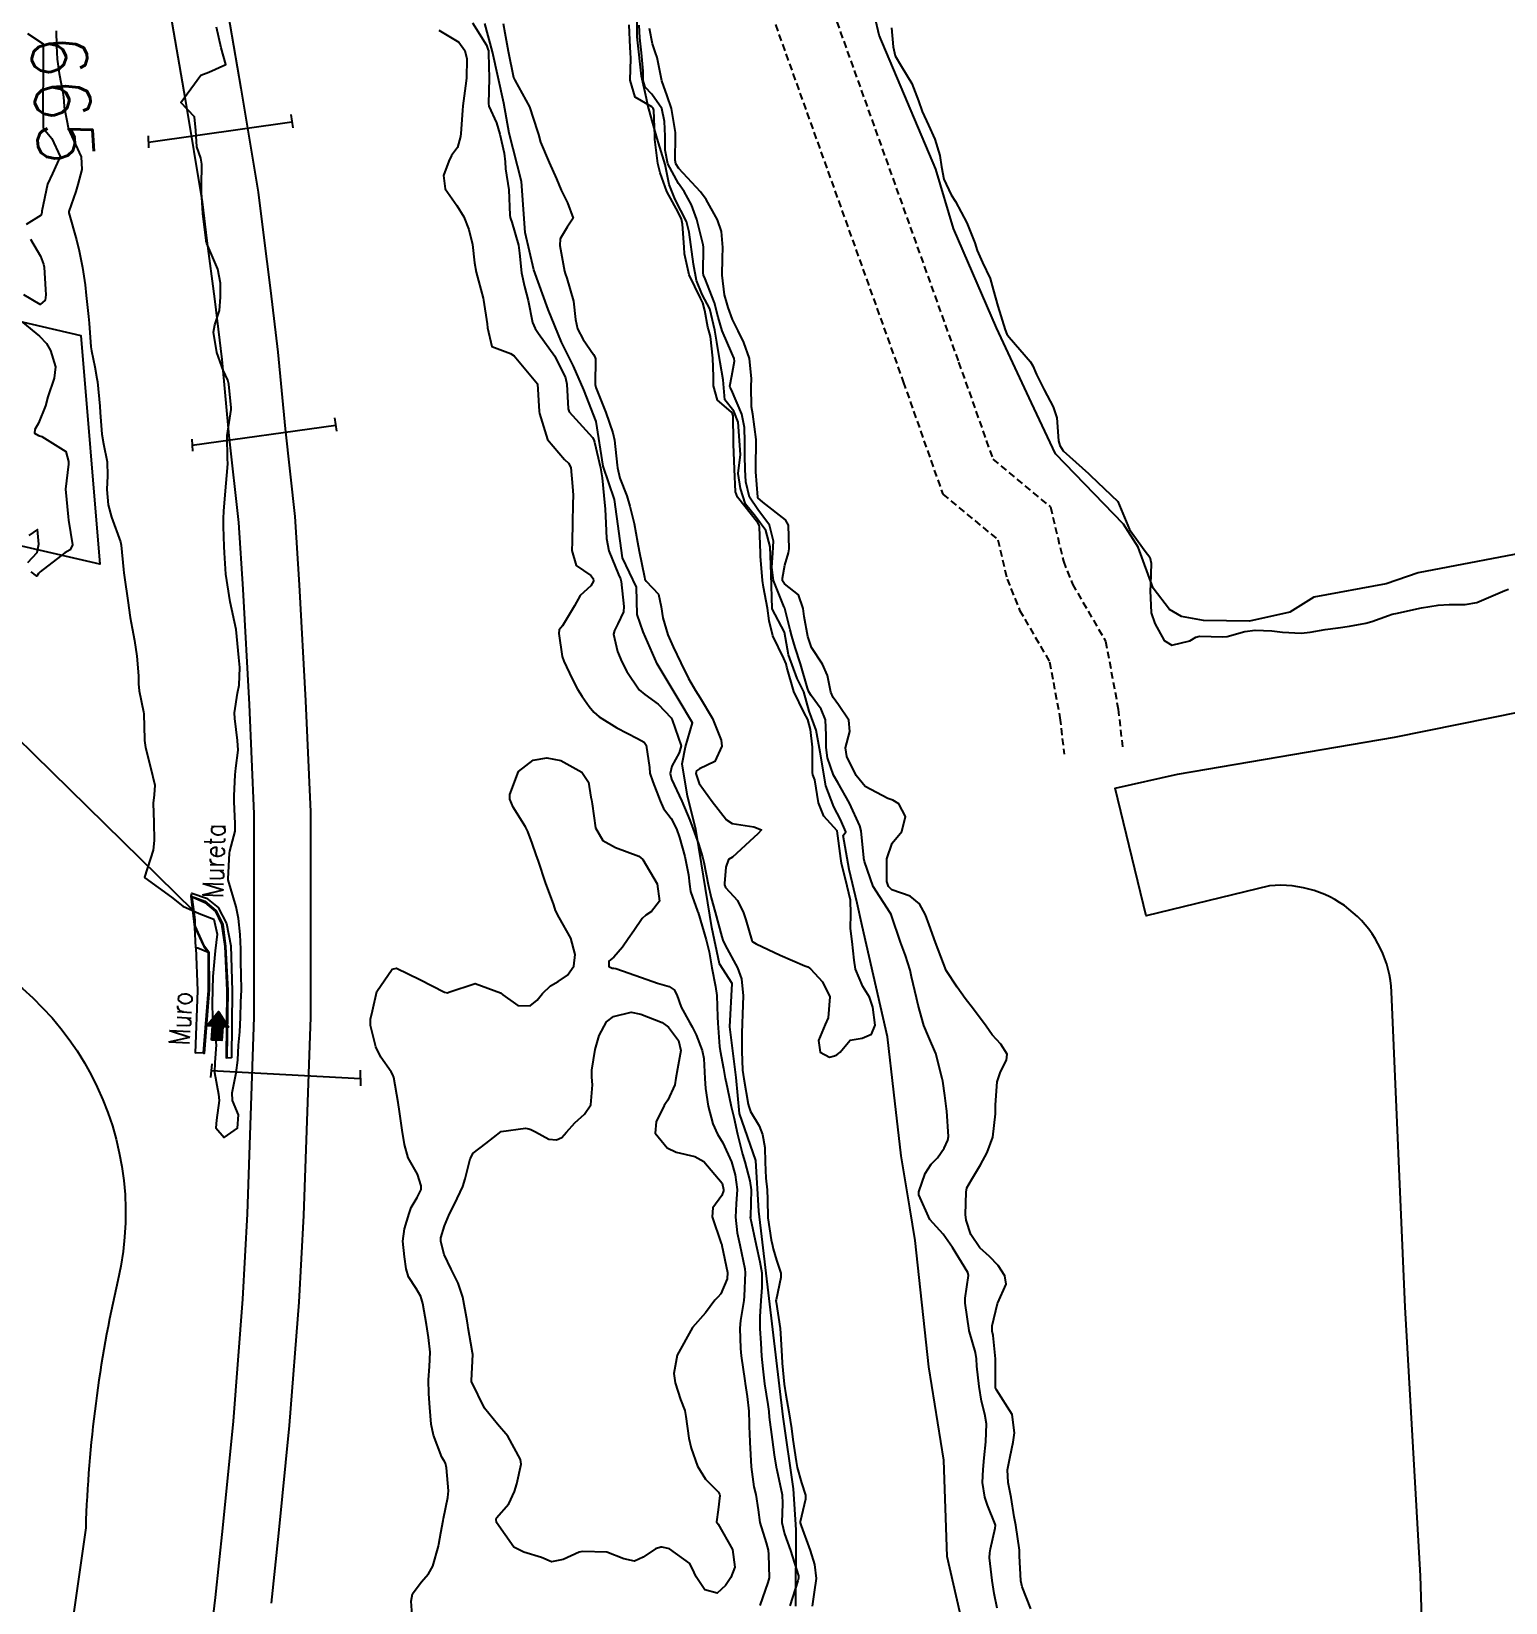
# Model space of a CAD drawing. Header units: metres. Extents: x 292545 to 299085, y 7450245 to 7463078.
# Drawn here: x 296238.2 to 296344.7, y 7457822.4 to 7457935.9 of the extents above; entities that cross this region are included whole.
import ezdxf
from ezdxf.enums import TextEntityAlignment as Align

# ---------------------------------------------------------------- set-up
doc = ezdxf.new("R2010")
doc.units = ezdxf.units.M
doc.linetypes.add('CONTINUO', pattern=[0])
doc.linetypes.add('DASHED', pattern=[0.75, 0.5, -0.25])
for name, color, linetype in [('Cotas', 45, 'Continuous'), ('Curvas de Nivel 1m', 11, 'Continuous'), ('Curvas de Nivel 5m', 15, 'Continuous'), ('Edificações', 30, 'Continuous'), ('GALERIA', 45, 'Continuous'), ('Hidrografia', 140, 'Continuous'), ('Linha Férrea', 20, 'Continuous'), ('MURETA', 30, 'Continuous'), ('MURO', 30, 'Continuous'), ('Pórtico', 62, 'Continuous'), ('TEXTO', 45, 'Continuous'), ('Vias Primárias', 230, 'Continuous'), ('Vias Secundárias', 230, 'DASHED')]:
    doc.layers.add(name, color=color, linetype=linetype)
doc.styles.add('ROMANS', font='romans', dxfattribs={"height": 0.2})
doc.styles.add('Style-STANDARD', font='STANDARD.shx')

msp = doc.modelspace()

# ---------------------------------------------------------------- hatches: boundary and pattern name
at = {"layer": 'TEXTO'}
msp.add_hatch(color=256, dxfattribs=at).paths.add_polyline_path([(296251.23, 7457863.06), (296251.29, 7457864.08), (296250.86, 7457864.1), (296251.73, 7457865.13), (296252.46, 7457864), (296252.03, 7457864.03), (296251.97, 7457863.02)])

# ---------------------------------------------------------------- linework, layer by layer
at = {"layer": 'Curvas de Nivel 1m', "flags": 128}
for points, elevation in [([(296270.07, 7457936.5), (296271.07, 7457934.89), (296271.18, 7457934.6), (296271.21, 7457934.49), (296271.23, 7457934.32), (296271.28, 7457932.49), (296271.21, 7457930.68), (296271.24, 7457930.49), (296271.8, 7457929.28), (296272.05, 7457928.47), (296272.35, 7457927.09), (296272.42, 7457926.47), (296272.46, 7457925.97), (296272.68, 7457924.46), (296272.76, 7457922.61), (296272.79, 7457922.46), (296272.82, 7457922.37), (296272.91, 7457922.11), (296273.38, 7457920.46), (296273.46, 7457919.88), (296273.61, 7457918.45), (296273.83, 7457917.48), (296274.09, 7457916.45), (296274.41, 7457914.86), (296274.58, 7457914.44), (296274.82, 7457914.08), (296276, 7457912.43), (296276.78, 7457910.87), (296276.87, 7457910.42), (296276.97, 7457908.63), (296277.05, 7457908.42), (296278.73, 7457906.56), (296278.83, 7457906.39), (296278.87, 7457906.23), (296279.31, 7457904.38), (296279.43, 7457903.65), (296279.56, 7457902.38), (296279.65, 7457901.4), (296279.69, 7457900.38), (296279.75, 7457899.27), (296279.9, 7457898.38), (296280.62, 7457896.67), (296280.75, 7457896.37), (296280.8, 7457896.18), (296280.99, 7457894.37), (296280.96, 7457893.99), (296280.57, 7457893.11), (296280.31, 7457892.63), (296280.25, 7457892.37), (296280.54, 7457891.11), (296280.84, 7457890.37), (296281.21, 7457889.67), (296282.11, 7457888.35), (296282.51, 7457888.02), (296283.48, 7457887.31), (296284.41, 7457886.32), (296284.49, 7457886.19), (296285.13, 7457884.31), (296284.98, 7457883.79), (296284.45, 7457882.84), (296284.33, 7457882.32), (296284.44, 7457881.9), (296285.19, 7457880.31), (296285.75, 7457878.95), (296286, 7457878.3), (296286.38, 7457877.23), (296286.68, 7457876.3), (296286.76, 7457875.9), (296287.08, 7457874.29), (296287.31, 7457873.32), (296287.58, 7457872.29), (296288.08, 7457870.51), (296288.15, 7457870.28), (296288.3, 7457869.92), (296289.2, 7457868.27), (296289.48, 7457867.48), (296289.6, 7457866.26), (296289.55, 7457864.94), (296289.53, 7457864.26), (296289.52, 7457863.57), (296289.51, 7457862.27), (296289.57, 7457860.88), (296289.65, 7457860.27), (296289.98, 7457858.44), (296290.02, 7457858.26), (296290.15, 7457857.91), (296290.76, 7457856.87), (296291.01, 7457856.25), (296291.18, 7457855.3), (296291.2, 7457854.24), (296291.24, 7457853.1), (296291.35, 7457852.24), (296291.37, 7457851.54), (296291.39, 7457850.24), (296291.63, 7457848.64), (296291.72, 7457848.23), (296291.78, 7457847.98), (296292.02, 7457847.17), (296292.33, 7457846.23), (296292.33, 7457845.91), (296291.99, 7457844.31), (296291.98, 7457844.23), (296291.99, 7457844.14), (296292.27, 7457842.23), (296292.3, 7457841.88), (296292.39, 7457840.23), (296292.42, 7457839.74), (296292.56, 7457838.22), (296292.68, 7457837.46), (296292.91, 7457836.22), (296293.09, 7457835.01), (296293.2, 7457834.22), (296293.43, 7457832.63), (296293.52, 7457832.21), (296293.83, 7457831.1), (296294.1, 7457830.21), (296294.11, 7457829.92), (296293.81, 7457828.68), (296293.73, 7457828.29), (296293.73, 7457828.21), (296293.8, 7457827.99), (296294.45, 7457826.2), (296294.76, 7457825.2), (296294.88, 7457824.2), (296294.73, 7457823.21), (296294.59, 7457822.2)], 664), ([(296272.28, 7457936.47), (296272.4, 7457935.79), (296272.65, 7457934.47), (296273.03, 7457932.57), (296273.07, 7457932.46), (296273.13, 7457932.36), (296274.17, 7457930.45), (296274.77, 7457928.66), (296274.82, 7457928.44), (296274.98, 7457927.88), (296275.6, 7457926.43), (296276.14, 7457925.24), (296276.48, 7457924.42), (296276.93, 7457923.51), (296277.34, 7457922.41), (296276.91, 7457921.76), (296276.4, 7457920.92), (296276.38, 7457920.43), (296276.71, 7457918.58), (296276.75, 7457918.42), (296276.87, 7457918.06), (296277.36, 7457916.41), (296277.5, 7457915.08), (296277.64, 7457914.41), (296278.06, 7457913.65), (296278.8, 7457912.57), (296278.91, 7457912.39), (296278.94, 7457912.25), (296278.93, 7457910.39), (296278.97, 7457910.18), (296279.69, 7457908.38), (296280.2, 7457906.9), (296280.33, 7457906.37), (296280.51, 7457904.56), (296280.54, 7457904.37), (296280.7, 7457903.63), (296281.2, 7457902.36), (296281.42, 7457901.61), (296281.73, 7457900.36), (296281.99, 7457899), (296282.1, 7457898.36), (296282.48, 7457896.49), (296282.52, 7457896.35), (296282.61, 7457896.19), (296283.5, 7457895.25), (296283.7, 7457894.33), (296283.8, 7457893.55), (296284.18, 7457892.33), (296284.55, 7457891.45), (296285.1, 7457890.31), (296285.67, 7457889.16), (296286.17, 7457888.3), (296286.51, 7457887.78), (296287.39, 7457886.29), (296288.03, 7457884.72), (296288.08, 7457884.28), (296287.56, 7457883.18), (296286.45, 7457882.64), (296286.25, 7457882.5), (296286.2, 7457882.3), (296286.43, 7457881.58), (296287.36, 7457880.29), (296288.4, 7457878.97), (296288.82, 7457878.7), (296290.39, 7457878.46), (296290.93, 7457878.24), (296290.68, 7457877.96), (296290.39, 7457877.69), (296288.85, 7457876.27), (296288.56, 7457876.09), (296288.36, 7457875.55), (296288.25, 7457874.37), (296288.26, 7457874.28), (296288.34, 7457874.09), (296289.21, 7457873.15), (296289.64, 7457872.26), (296289.81, 7457871.75), (296290.24, 7457870.25), (296290.3, 7457870.15), (296290.54, 7457870.01), (296292.29, 7457869.19), (296294.07, 7457868.42), (296294.27, 7457868.34), (296294.48, 7457868.21), (296295.33, 7457867.26), (296295.86, 7457866.19), (296295.75, 7457864.67), (296295.53, 7457864.19), (296295.04, 7457863.02), (296295.18, 7457862.2), (296295.85, 7457861.84), (296296.2, 7457861.92), (296296.38, 7457861.99), (296296.61, 7457862.18), (296297.33, 7457863.05), (296298.21, 7457863.2), (296298.87, 7457863.5), (296299.13, 7457864.15), (296298.97, 7457865.43), (296298.73, 7457866.16), (296298.26, 7457866.93), (296297.73, 7457868.17), (296297.62, 7457868.82), (296297.48, 7457870.17), (296297.37, 7457871.12), (296297.39, 7457872.17), (296297.35, 7457873.16), (296297.11, 7457874.17), (296296.7, 7457875.84), (296296.65, 7457876.18), (296296.39, 7457878.18), (296295.43, 7457879.22), (296295.04, 7457880.2), (296294.79, 7457881.85), (296294.64, 7457882.21), (296294.61, 7457882.37), (296294.62, 7457884.21), (296294.48, 7457885.48), (296294.27, 7457886.21), (296294.01, 7457886.7), (296293.27, 7457888.22), (296292.77, 7457889.99), (296292.71, 7457890.23), (296292.54, 7457890.62), (296291.75, 7457892.24), (296291.49, 7457893.32), (296291.36, 7457894.24), (296291.08, 7457895.76), (296291, 7457896.25), (296290.87, 7457898), (296290.87, 7457898.25), (296290.8, 7457900.1), (296290.76, 7457900.25), (296290.66, 7457900.4), (296289.21, 7457902.27), (296289.06, 7457902.65), (296288.98, 7457904.27), (296288.9, 7457906.08), (296288.9, 7457906.27), (296288.88, 7457908.14), (296288.85, 7457908.27), (296288.75, 7457908.42), (296287.75, 7457909.27), (296287.47, 7457910.29), (296287.47, 7457910.98), (296287.42, 7457912.29), (296287.25, 7457913.86), (296287.12, 7457914.3), (296287.05, 7457914.53), (296286.84, 7457915.73), (296286.69, 7457916.3), (296286.52, 7457916.63), (296285.72, 7457918.31), (296285.37, 7457919.84), (296285.34, 7457920.32), (296285.24, 7457921.98), (296285.16, 7457922.32), (296284.92, 7457922.83), (296284.1, 7457924.33), (296283.61, 7457925.67), (296283.45, 7457926.34), (296283.24, 7457928.08), (296283.24, 7457928.34), (296283.15, 7457930.2), (296283.11, 7457930.34), (296283.01, 7457930.45), (296281.8, 7457931.14), (296281.46, 7457932.36), (296281.49, 7457933.93), (296281.47, 7457934.36), (296281.44, 7457934.73), (296281.39, 7457936.37)], 663), ([(296237.93, 7457935.73), (296239.06, 7457934.98), (296239.07, 7457934.86), (296239.06, 7457932.89), (296239.07, 7457932.87), (296239.07, 7457932.84), (296239.05, 7457930.87), (296239.06, 7457928.93), (296239.09, 7457928.87), (296239.69, 7457928.15), (296240.3, 7457926.85), (296239.73, 7457925.63), (296239.37, 7457924.86), (296238.98, 7457922.92), (296238.97, 7457922.87), (296238.97, 7457922.82), (296238.92, 7457922.61), (296237.84, 7457921.95)], 666), ([(296307.94, 7457822.05), (296307.74, 7457823.1), (296307.6, 7457824.05), (296307.39, 7457825.67), (296307.42, 7457826.05), (296307.48, 7457826.34), (296307.8, 7457827.83), (296307.83, 7457828.01), (296307.83, 7457828.04), (296307.8, 7457828.12), (296307.25, 7457829.48), (296307.06, 7457830.05), (296306.9, 7457831.12), (296306.94, 7457832.05), (296307.02, 7457832.89), (296307.14, 7457834.05), (296307.18, 7457835.35), (296307.07, 7457836.05), (296306.83, 7457836.98), (296306.64, 7457838.06), (296306.49, 7457839.51), (296306.45, 7457840.06), (296306.39, 7457840.5), (296305.96, 7457842), (296305.94, 7457842.07), (296305.93, 7457842.1), (296305.63, 7457844.07), (296305.63, 7457844.44), (296305.89, 7457846.07), (296305.82, 7457846.27), (296304.72, 7457848.08), (296304.05, 7457849.05), (296303.1, 7457850.1), (296302.29, 7457851.9), (296302.3, 7457852.11), (296302.76, 7457853.43), (296303.19, 7457854.1), (296303.64, 7457854.56), (296304.12, 7457855.25), (296304.39, 7457855.83), (296304.44, 7457856.09), (296304.31, 7457857.93), (296304.29, 7457858.09), (296304.17, 7457859.06), (296304.02, 7457860.09), (296303.99, 7457860.29), (296303.52, 7457862.1), (296302.99, 7457863.33), (296302.65, 7457864.11), (296302.25, 7457865.59), (296302.13, 7457866.11), (296301.77, 7457867.62), (296301.66, 7457868.12), (296301.34, 7457869.18), (296300.98, 7457870.13), (296300.32, 7457872.05), (296300.29, 7457872.14), (296300.22, 7457872.25), (296299, 7457874.15), (296298.37, 7457875.95), (296298.32, 7457876.16), (296298.32, 7457876.22), (296298.12, 7457878.16), (296298.03, 7457878.53), (296297.29, 7457880.17), (296296.44, 7457881.66), (296296.14, 7457882.18), (296295.7, 7457883.44), (296295.61, 7457884.19), (296295.6, 7457885.07), (296295.56, 7457886.19), (296295.25, 7457886.95), (296294.51, 7457887.94), (296294.34, 7457888.21), (296294.26, 7457888.47), (296293.76, 7457890.22), (296293.37, 7457891.4), (296293.12, 7457892.22), (296293.01, 7457892.67), (296292.63, 7457894.23), (296292.61, 7457894.26), (296292.58, 7457894.31), (296291.81, 7457896.24), (296291.68, 7457897.17), (296291.76, 7457898.24), (296291.79, 7457899.09), (296291.5, 7457900.24), (296290.67, 7457901.36), (296290.06, 7457902.26), (296289.8, 7457903.37), (296289.75, 7457904.26), (296289.72, 7457905.25), (296289.72, 7457906.26), (296289.7, 7457907.3), (296289.51, 7457908.26), (296288.77, 7457910), (296288.67, 7457910.17), (296288.65, 7457910.27), (296288.78, 7457911.02), (296288.99, 7457912.07), (296288.97, 7457912.27), (296288.8, 7457912.66), (296288.09, 7457914.28), (296287.81, 7457915.26), (296287.53, 7457916.29), (296286.87, 7457918.03), (296286.75, 7457918.3), (296286.72, 7457918.46), (296286.75, 7457920.3), (296286.73, 7457920.47), (296286.26, 7457922.31), (296285.87, 7457923.37), (296285.36, 7457924.32), (296284.95, 7457924.91), (296284.17, 7457926.33), (296283.98, 7457927.32), (296283.97, 7457928.33), (296283.94, 7457929.39), (296283.73, 7457930.33), (296283.02, 7457931.36), (296282.53, 7457931.85), (296282.38, 7457932.35), (296282.38, 7457933.01), (296282.27, 7457934.35), (296282.15, 7457935.43), (296282.11, 7457936.35)], 664), ([(296238.14, 7457920.88), (296238.88, 7457919.67), (296239.09, 7457919.09), (296239.13, 7457918.87), (296239.24, 7457917.25), (296239.27, 7457916.86), (296239.22, 7457916.49), (296238.84, 7457916.17), (296237.68, 7457916.88)], 666), ([(296237.61, 7457914.88), (296238.81, 7457913.88), (296239.3, 7457913.36), (296239.6, 7457912.86), (296239.96, 7457911.67), (296239.87, 7457910.85), (296239.41, 7457909.51), (296239.24, 7457908.86), (296238.74, 7457907.6), (296238.47, 7457907.14), (296238.44, 7457906.87), (296238.73, 7457906.71), (296238.97, 7457906.63), (296240.71, 7457905.55), (296240.9, 7457904.84), (296240.9, 7457904.64), (296240.68, 7457902.84), (296240.86, 7457900.84), (296240.9, 7457900.6), (296241.19, 7457898.83), (296241.01, 7457898.45), (296240.63, 7457898.23), (296238.85, 7457896.87), (296238.74, 7457896.74), (296238.61, 7457896.55), (296238.19, 7457896.87)], 666), ([(296237.95, 7457897.54), (296238.63, 7457898.27), (296238.76, 7457898.87), (296238.65, 7457899.92), (296238.03, 7457899.49)], 666), ([(296265.72, 7457821.54), (296265.63, 7457822.54), (296265.74, 7457823.07), (296266.35, 7457823.93), (296266.89, 7457824.53), (296267.2, 7457825.08), (296267.6, 7457826.52), (296267.63, 7457826.67), (296267.79, 7457827.48), (296267.94, 7457828.37), (296267.97, 7457828.52), (296268.29, 7457830.04), (296268.33, 7457830.51), (296268.18, 7457832.19), (296268.12, 7457832.52), (296268.02, 7457832.69), (296267.86, 7457832.96), (296267.25, 7457834.53), (296267.08, 7457835.33), (296266.98, 7457836.53), (296266.92, 7457837.52), (296266.9, 7457838.53), (296266.96, 7457839.5), (296267.01, 7457840.53), (296266.9, 7457841.59), (296266.74, 7457842.53), (296266.47, 7457844.05), (296266.33, 7457844.54), (296266, 7457845.13), (296265.44, 7457845.98), (296265.28, 7457846.55), (296265.16, 7457847.42), (296265.04, 7457848.55), (296265.16, 7457849.44), (296265.49, 7457850.55), (296265.64, 7457850.98), (296266.07, 7457851.69), (296266.35, 7457852.27), (296266.37, 7457852.54), (296266.1, 7457853.37), (296265.43, 7457854.55), (296265.15, 7457855.52), (296264.98, 7457856.55), (296264.79, 7457857.91), (296264.71, 7457858.55), (296264.39, 7457860.35), (296264.31, 7457860.56), (296264.19, 7457860.77), (296263.45, 7457861.82), (296263.09, 7457862.58), (296262.7, 7457864.11), (296262.71, 7457864.58), (296262.84, 7457865.18), (296263.17, 7457866.58), (296264.27, 7457868.19), (296264.57, 7457868.26), (296266.26, 7457867.43), (296268.04, 7457866.52), (296268.25, 7457866.48), (296268.35, 7457866.52), (296270.26, 7457867.15), (296272.09, 7457866.47), (296272.25, 7457866.34), (296273.35, 7457865.56), (296274.24, 7457865.54), (296274.74, 7457865.94), (296275.13, 7457866.43), (296275.7, 7457866.98), (296276.26, 7457867.29), (296276.93, 7457867.75), (296277.38, 7457868.41), (296277.47, 7457869.23), (296277.16, 7457870.41), (296276.32, 7457871.92), (296276.07, 7457872.42), (296275.93, 7457872.82), (296275.33, 7457874.43), (296274.82, 7457875.98), (296274.67, 7457876.44), (296274.38, 7457877.28), (296274.07, 7457878.12), (296273.9, 7457878.45), (296273.01, 7457879.87), (296272.77, 7457880.46), (296272.76, 7457880.8), (296273.38, 7457882.46), (296274.45, 7457883.28), (296275.43, 7457883.45), (296276.45, 7457883.24), (296277.97, 7457882.4), (296278.44, 7457881.69), (296278.62, 7457880.59), (296278.65, 7457880.4), (296278.7, 7457880.12), (296278.94, 7457878.39), (296279.47, 7457877.47), (296280.38, 7457876.96), (296282.07, 7457876.35), (296282.37, 7457876.09), (296283.4, 7457874.34), (296283.58, 7457873.09), (296282.99, 7457872.34), (296282.58, 7457872.09), (296282.32, 7457871.83), (296281.71, 7457870.95), (296281.31, 7457870.36), (296280.9, 7457869.76), (296280.28, 7457869.05), (296279.91, 7457868.75), (296279.91, 7457868.38), (296280.16, 7457868.26), (296280.27, 7457868.25), (296280.42, 7457868.22), (296282.27, 7457867.57), (296283.42, 7457867.18), (296284.26, 7457866.93), (296284.63, 7457866.7), (296284.81, 7457866.32), (296285.13, 7457865.43), (296285.75, 7457864.31), (296285.93, 7457864.01), (296286.21, 7457863.44), (296286.66, 7457862.3), (296286.77, 7457861.72), (296286.84, 7457860.29), (296286.9, 7457859.57), (296287.09, 7457858.29), (296287.41, 7457857.02), (296287.75, 7457856.28), (296288.13, 7457855.65), (296288.77, 7457854.27), (296289.04, 7457853.33), (296289.17, 7457852.27), (296289.11, 7457851.23), (296289.05, 7457850.27), (296289.17, 7457849.14), (296289.36, 7457848.27), (296289.73, 7457846.55), (296289.76, 7457846.26), (296289.69, 7457844.57), (296289.66, 7457844.26), (296289.42, 7457842.82), (296289.38, 7457842.27), (296289.41, 7457840.8), (296289.47, 7457840.26), (296289.73, 7457838.46), (296289.76, 7457838.26), (296289.91, 7457837.32), (296290.01, 7457836.26), (296290.07, 7457834.45), (296290.08, 7457834.26), (296290.1, 7457834.02), (296290.18, 7457832.25), (296290.38, 7457830.8), (296290.52, 7457830.25), (296290.7, 7457829.14), (296290.82, 7457828.24), (296291.26, 7457826.76), (296291.41, 7457826.24), (296291.45, 7457825.92), (296291.48, 7457824.23), (296291.4, 7457823.89), (296290.82, 7457822.25)], 666)]:
    msp.add_lwpolyline(points, dxfattribs=dict(at, elevation=elevation))
at = {"layer": 'Curvas de Nivel 1m', "elevation": 667, "flags": 128}
msp.add_lwpolyline([(296284.93, 7457863.04), (296285.11, 7457862.32), (296284.86, 7457860.99), (296284.74, 7457860.32), (296284.67, 7457859.83), (296284.16, 7457858.72), (296284.01, 7457858.48), (296283.91, 7457858.33), (296283.32, 7457857.16), (296283.25, 7457856.34), (296284.12, 7457855.28), (296284.78, 7457854.98), (296286.12, 7457854.65), (296286.76, 7457854.29), (296288.09, 7457852.72), (296288.19, 7457852.28), (296288.19, 7457852.17), (296288.08, 7457851.85), (296287.42, 7457850.94), (296287.38, 7457850.29), (296288.03, 7457848.38), (296288.06, 7457848.28), (296288.07, 7457848.24), (296288.47, 7457846.28), (296288.45, 7457845.83), (296288, 7457844.75), (296287.79, 7457844.49), (296287.57, 7457844.28), (296286.9, 7457843.37), (296285.96, 7457842.3), (296284.85, 7457840.32), (296284.61, 7457839), (296284.69, 7457838.32), (296285.09, 7457837.12), (296285.4, 7457836.31), (296285.47, 7457835.88), (296285.69, 7457834.31), (296285.86, 7457833.6), (296286.31, 7457832.3), (296286.89, 7457831.35), (296287.82, 7457830.43), (296287.9, 7457830.28), (296287.92, 7457830.18), (296287.81, 7457829.15), (296287.69, 7457828.28), (296287.8, 7457828.1), (296288.85, 7457826.27), (296289.02, 7457825.01), (296288.73, 7457824.27), (296288.33, 7457823.69), (296287.74, 7457823.12), (296286.83, 7457823.38), (296286.21, 7457824.3), (296286.08, 7457824.63), (296285.76, 7457825.28), (296284.29, 7457826.32), (296283.77, 7457826.44), (296283.66, 7457826.44), (296283.27, 7457826.34), (296282.38, 7457825.73), (296281.76, 7457825.43), (296281, 7457825.6), (296279.77, 7457826.08), (296278.02, 7457826.14), (296277.77, 7457826.09), (296276.61, 7457825.57), (296275.76, 7457825.38), (296275.05, 7457825.71), (296273.77, 7457826.08), (296273.06, 7457826.46), (296271.8, 7457828.24), (296271.77, 7457828.47), (296271.8, 7457828.58), (296272.7, 7457829.58), (296273.11, 7457830.46), (296273.27, 7457831.02), (296273.58, 7457832.45), (296273.54, 7457832.77), (296272.61, 7457834.46), (296271.88, 7457835.32), (296270.94, 7457836.48), (296270, 7457838.41), (296269.99, 7457838.49), (296270.08, 7457840.36), (296270.07, 7457840.49), (296269.95, 7457841.18), (296269.76, 7457842.29), (296269.73, 7457842.49), (296269.68, 7457842.78), (296269.36, 7457844.5), (296269.02, 7457845.52), (296268.53, 7457846.51), (296268.03, 7457847.59), (296267.77, 7457848.52), (296267.79, 7457848.78), (296268.05, 7457849.64), (296268.4, 7457850.51), (296268.77, 7457851.21), (296269.38, 7457852.5), (296269.54, 7457853.05), (296269.89, 7457854.49), (296270.12, 7457854.9), (296271.02, 7457855.59), (296272.13, 7457856.47), (296273.9, 7457856.69), (296274.14, 7457856.66), (296274.29, 7457856.61), (296274.61, 7457856.44), (296275.59, 7457855.9), (296276.13, 7457855.86), (296276.52, 7457856.02), (296276.86, 7457856.41), (296277.45, 7457857.09), (296278.15, 7457857.72), (296278.61, 7457858.39), (296278.72, 7457859.84), (296278.68, 7457860.39), (296278.69, 7457860.9), (296278.92, 7457862.39), (296279.22, 7457863.39), (296279.74, 7457864.38), (296280.24, 7457864.77), (296281.52, 7457865.07), (296282.23, 7457864.94), (296283.75, 7457864.33), (296284.22, 7457863.99)], close=True, dxfattribs=at)
at = {"layer": 'Curvas de Nivel 5m', "elevation": 665, "flags": 128}
for points in [[(296240, 7457935.92), (296240.02, 7457934.85), (296240.08, 7457933.88), (296240.23, 7457932.85), (296240.52, 7457931.35), (296240.56, 7457930.85), (296240.59, 7457930.43), (296240.89, 7457928.84), (296240.99, 7457928.62), (296241.8, 7457926.83), (296241.86, 7457925.92), (296241.57, 7457924.83), (296241.43, 7457924.34), (296240.92, 7457922.89), (296240.91, 7457922.84), (296240.92, 7457922.78), (296241.48, 7457920.83), (296241.67, 7457920.04), (296241.9, 7457918.83), (296242.09, 7457917.6), (296242.18, 7457916.83), (296242.34, 7457915.31), (296242.38, 7457914.82), (296242.52, 7457913.11), (296242.56, 7457912.82), (296242.79, 7457911.67), (296242.95, 7457910.82), (296243, 7457910.59), (296243.16, 7457908.82), (296243.19, 7457908.38), (296243.31, 7457906.81), (296243.43, 7457906.1), (296243.68, 7457904.81), (296243.7, 7457903.8), (296243.67, 7457902.81), (296243.77, 7457901.71), (296243.99, 7457900.81), (296244.64, 7457899.04), (296244.69, 7457898.8), (296244.86, 7457897.04), (296244.88, 7457896.8), (296244.94, 7457896.46), (296245.18, 7457894.79), (296245.35, 7457893.57), (296245.49, 7457892.79), (296245.67, 7457891.9), (296245.84, 7457890.78), (296245.95, 7457889.35), (296245.96, 7457888.78), (296246.01, 7457888.28), (296246.31, 7457886.77), (296246.33, 7457886.61), (296246.38, 7457884.77), (296246.39, 7457884.7), (296246.46, 7457884.18), (296246.81, 7457882.77), (296247.13, 7457881.47), (296247.08, 7457880.77), (296247.02, 7457880.16), (296247.05, 7457878.77), (296247.09, 7457877.48), (296247, 7457876.77), (296246.39, 7457874.82), (296246.41, 7457874.78), (296248.33, 7457873.37), (296249.15, 7457872.74), (296250.32, 7457872.21), (296251.38, 7457871.78), (296251.62, 7457870.71), (296251.49, 7457869.51), (296251.41, 7457868.72), (296251.32, 7457867.66), (296251.29, 7457866.72), (296251.27, 7457865.69), (296251.3, 7457864.72), (296251.46, 7457863.47), (296251.55, 7457862.72), (296251.46, 7457861.44), (296251.43, 7457860.72), (296251.72, 7457859.16), (296251.77, 7457858.71), (296251.57, 7457857.29), (296251.54, 7457856.72), (296252.13, 7457856.04), (296253.11, 7457856.7), (296253.18, 7457857.66), (296252.74, 7457858.7), (296252.72, 7457859.25), (296253.01, 7457860.7), (296253.12, 7457861.62), (296253.16, 7457862.7), (296253.27, 7457863.65), (296253.32, 7457864.69), (296253.35, 7457865.8), (296253.38, 7457866.69), (296253.36, 7457867.79), (296253.34, 7457868.69), (296253.35, 7457869.63), (296253.3, 7457870.69), (296253.17, 7457871.84), (296253.01, 7457872.69), (296252.43, 7457874.62), (296252.42, 7457874.7), (296252.51, 7457876.56), (296252.54, 7457876.7), (296252.94, 7457878.14), (296252.94, 7457878.69), (296252.85, 7457880.26), (296252.85, 7457880.7), (296252.92, 7457882.22), (296252.97, 7457882.69), (296253.14, 7457884), (296253.11, 7457884.69), (296252.9, 7457886.28), (296252.89, 7457886.7), (296253.1, 7457888.11), (296253.21, 7457888.69), (296253.26, 7457889.96), (296253.19, 7457890.69), (296253.06, 7457892.19), (296253.01, 7457892.7), (296252.58, 7457894.7), (296252.26, 7457896.71), (296252.15, 7457898.23), (296252.13, 7457898.71), (296252.08, 7457900.14), (296252.09, 7457900.71), (296252.12, 7457901.25), (296252.22, 7457902.71), (296252.37, 7457904.38), (296252.39, 7457904.7), (296252.38, 7457905.03), (296252.36, 7457906.71), (296252.63, 7457908.58), (296252.65, 7457908.7), (296252.48, 7457910.42), (296252.4, 7457910.7), (296252.07, 7457911.42), (296251.61, 7457912.71), (296251.36, 7457914.17), (296251.47, 7457914.71), (296251.81, 7457915.74), (296251.86, 7457916.71), (296251.87, 7457917.7), (296251.67, 7457918.71), (296250.89, 7457920.57), (296250.85, 7457920.68), (296250.84, 7457920.72), (296250.83, 7457920.79), (296250.59, 7457922.73), (296250.5, 7457924.29), (296250.51, 7457924.73), (296250.53, 7457926.3), (296250.44, 7457926.73), (296250.15, 7457927.56), (296250.09, 7457928.73), (296249.99, 7457929.72), (296249.01, 7457930.75), (296250.46, 7457932.73), (296251.04, 7457932.94), (296252.26, 7457933.5), (296251.92, 7457934.71), (296251.59, 7457936.2)], [(296267.63, 7457935.97), (296269.07, 7457935.1), (296269.52, 7457934.51), (296269.66, 7457933.9), (296269.63, 7457932.5), (296269.57, 7457931.96), (296269.37, 7457930.51), (296269.34, 7457930.18), (296269.23, 7457928.51), (296269.2, 7457928.29), (296268.98, 7457927.51), (296268.54, 7457926.94), (296268.35, 7457926.52), (296267.98, 7457925.49), (296268.1, 7457924.52), (296268.93, 7457923.33), (296269.43, 7457922.5), (296269.81, 7457921.59), (296270.07, 7457920.5), (296270.2, 7457919.18), (296270.32, 7457918.5), (296270.84, 7457916.62), (296270.87, 7457916.49), (296271.12, 7457914.78), (296271.14, 7457914.49), (296271.47, 7457913.14), (296272.8, 7457912.63), (296273.07, 7457912.46), (296274.77, 7457910.44), (296274.88, 7457908.44), (296274.9, 7457908.29), (296275.49, 7457906.43), (296276.71, 7457904.97), (296277, 7457904.71), (296277.16, 7457904.41), (296277.29, 7457903.02), (296277.33, 7457902.41), (296277.32, 7457901.76), (296277.29, 7457900.41), (296277.26, 7457899.04), (296277.24, 7457898.41), (296277.54, 7457897.32), (296278.62, 7457896.6), (296278.77, 7457896.39), (296278.8, 7457896.2), (296278.6, 7457895.86), (296277.84, 7457895.16), (296277.42, 7457894.41), (296276.57, 7457892.98), (296276.32, 7457892.67), (296276.3, 7457892.42), (296276.54, 7457890.76), (296276.65, 7457890.42), (296277.26, 7457889.14), (296277.65, 7457888.4), (296277.98, 7457887.87), (296278.5, 7457887.14), (296278.83, 7457886.73), (296279.21, 7457886.39), (296280.48, 7457885.6), (296281.99, 7457884.84), (296282.47, 7457884.57), (296282.61, 7457884.35), (296282.85, 7457882.74), (296282.88, 7457882.34), (296283.08, 7457881.7), (296283.62, 7457880.33), (296283.86, 7457879.78), (296284.4, 7457879.05), (296284.8, 7457878.32), (296285.01, 7457877.69), (296285.39, 7457876.31), (296285.66, 7457875), (296285.73, 7457874.31), (296285.81, 7457873.78), (296286.32, 7457872.37), (296286.35, 7457872.3), (296286.35, 7457872.27), (296286.95, 7457870.29), (296287.15, 7457869.43), (296287.34, 7457868.29), (296287.62, 7457866.93), (296287.72, 7457866.29), (296287.76, 7457864.75), (296287.78, 7457864.28), (296287.89, 7457862.6), (296287.95, 7457862.28), (296288.19, 7457861.02), (296288.32, 7457860.28), (296288.35, 7457860.11), (296288.74, 7457858.27), (296288.93, 7457857.49), (296289.21, 7457856.27), (296289.55, 7457854.83), (296289.72, 7457854.26), (296290.09, 7457852.9), (296290.18, 7457852.26), (296290.13, 7457850.32), (296290.12, 7457850.26), (296290.14, 7457850.18), (296290.56, 7457848.25), (296290.82, 7457847.05), (296290.95, 7457846.25), (296290.96, 7457845.21), (296290.88, 7457844.25), (296290.81, 7457843.08), (296290.82, 7457842.25), (296290.88, 7457841.17), (296290.94, 7457840.25), (296291.02, 7457839.33), (296291.15, 7457838.24), (296291.39, 7457836.75), (296291.46, 7457836.24), (296291.49, 7457835.84), (296291.7, 7457834.23), (296291.86, 7457833.12), (296291.99, 7457832.23), (296292.04, 7457832.03), (296292.43, 7457830.22), (296292.44, 7457829.6), (296292.41, 7457828.22), (296292.59, 7457827.42), (296293.02, 7457826.22), (296293.6, 7457824.37), (296293.61, 7457824.21), (296293.55, 7457824.02), (296292.98, 7457822.22)], [(296310.39, 7457822.01), (296309.75, 7457823.58), (296309.65, 7457824.02), (296309.57, 7457825.82), (296309.57, 7457826.02), (296309.56, 7457826.24), (296309.29, 7457828.03), (296309.18, 7457828.65), (296308.95, 7457830.03), (296308.74, 7457831.13), (296308.69, 7457832.03), (296308.89, 7457832.99), (296309.11, 7457834.03), (296309.2, 7457834.7), (296309.03, 7457836.03), (296307.91, 7457837.81), (296307.84, 7457837.96), (296307.82, 7457838.04), (296307.82, 7457838.14), (296307.82, 7457840.04), (296307.65, 7457841.74), (296307.6, 7457842.05), (296307.59, 7457842.42), (296307.97, 7457844.04), (296307.99, 7457844.1), (296308.59, 7457845.45), (296308.51, 7457846.04), (296308.02, 7457846.79), (296307.4, 7457847.43), (296306.71, 7457848.06), (296306.05, 7457849.03), (296305.71, 7457850.07), (296305.67, 7457850.47), (296305.7, 7457852.07), (296305.77, 7457852.39), (296306.09, 7457852.97), (296306.75, 7457854.06), (296307.22, 7457854.95), (296307.64, 7457856.05), (296307.84, 7457857.73), (296307.83, 7457858.04), (296307.82, 7457858.38), (296307.96, 7457860.04), (296308.19, 7457860.77), (296308.62, 7457861.62), (296308.66, 7457862.04), (296308.21, 7457862.77), (296307.6, 7457863.43), (296307.16, 7457864.06), (296306.24, 7457865.3), (296305.64, 7457866.07), (296305.07, 7457866.88), (296304.27, 7457868.09), (296303.49, 7457870.1), (296303.04, 7457871.38), (296302.77, 7457872.11), (296302.33, 7457872.89), (296301.67, 7457873.45), (296300.34, 7457873.92), (296300.1, 7457874.14), (296299.98, 7457874.51), (296299.99, 7457876.14), (296300.38, 7457877.29), (296301.06, 7457878.12), (296301.32, 7457879.2), (296300.86, 7457880.13), (296300.42, 7457880.38), (296300.05, 7457880.51), (296298.43, 7457881.38), (296297.77, 7457882.17), (296297.09, 7457883.54), (296296.99, 7457884.17), (296297.32, 7457885.33), (296297.23, 7457886.17), (296296.5, 7457887.27), (296296.12, 7457887.8), (296295.95, 7457888.19), (296295.71, 7457889.38), (296295.33, 7457890.2), (296294.55, 7457891.4), (296294.27, 7457892.2), (296294.01, 7457893.64), (296293.94, 7457894.21), (296293.6, 7457895.22), (296292.6, 7457896), (296292.46, 7457896.23), (296292.44, 7457896.4), (296292.62, 7457897.36), (296292.88, 7457898.23), (296292.94, 7457898.53), (296292.89, 7457900.23), (296292.66, 7457900.63), (296291.03, 7457901.89), (296290.68, 7457902.21), (296290.66, 7457902.25), (296290.53, 7457904.08), (296290.52, 7457904.25), (296290.52, 7457904.44), (296290.55, 7457906.25), (296290.55, 7457906.43), (296290.31, 7457908.25), (296290.22, 7457908.79), (296290.18, 7457910.26), (296290.22, 7457910.81), (296290.06, 7457912.26), (296289.66, 7457913.42), (296289.26, 7457914.27), (296288.83, 7457915.08), (296288.53, 7457915.96), (296288.43, 7457916.28), (296288.27, 7457916.86), (296288.1, 7457918.28), (296288.12, 7457919.51), (296288.13, 7457920.28), (296288.05, 7457921.43), (296287.76, 7457922.29), (296286.93, 7457923.75), (296286.52, 7457924.3), (296284.96, 7457926), (296284.76, 7457926.32), (296284.71, 7457926.58), (296284.73, 7457928.32), (296284.72, 7457928.6), (296284.44, 7457930.33), (296284.12, 7457931.23), (296283.73, 7457932.33), (296283.39, 7457934.01), (296283.29, 7457934.34), (296283.07, 7457934.98), (296282.84, 7457936.1)], [(296300.32, 7457936.14), (296300.44, 7457934.77), (296300.59, 7457934.13), (296301.05, 7457933.35), (296301.8, 7457932.12), (296302.27, 7457930.87), (296302.53, 7457930.11), (296303, 7457929.12), (296303.45, 7457928.1), (296303.81, 7457926.93), (296303.93, 7457926.1), (296304.09, 7457925.23), (296304.64, 7457924.08), (296304.94, 7457923.61), (296305.77, 7457922.07), (296306.33, 7457920.63), (296306.51, 7457920.06), (296306.88, 7457919.2), (296307.44, 7457918.05), (296307.65, 7457917.26), (296307.99, 7457916.05), (296308.53, 7457914.34), (296308.65, 7457914.04), (296308.82, 7457913.8), (296310.35, 7457912.02), (296310.52, 7457911.74), (296310.78, 7457911.11), (296311.35, 7457910), (296311.99, 7457908.77), (296312.26, 7457907.99), (296312.39, 7457906.33), (296312.47, 7457905.99), (296312.72, 7457905.61), (296314.54, 7457903.97), (296314.7, 7457903.82), (296316.67, 7457901.94), (296317.5, 7457899.93), (296318.64, 7457898.35), (296318.97, 7457897.92), (296319.06, 7457897.49), (296319.03, 7457895.92), (296318.99, 7457895.53), (296319.08, 7457893.92), (296319.34, 7457893.14), (296320, 7457891.91), (296320.55, 7457891.57), (296321.85, 7457891.88), (296322.29, 7457892.14), (296322.56, 7457892.23), (296324.24, 7457892.18), (296324.56, 7457892.2), (296325.84, 7457892.56), (296326.57, 7457892.66), (296327.78, 7457892.6), (296328.56, 7457892.51), (296329.9, 7457892.45), (296330.56, 7457892.51), (296331.64, 7457892.7), (296332.57, 7457892.83), (296333.38, 7457892.94), (296334.57, 7457893.16), (296335.01, 7457893.29), (296336.2, 7457893.71), (296336.47, 7457893.82), (296336.58, 7457893.84), (296336.74, 7457893.86), (296338.59, 7457894.28), (296339.79, 7457894.47), (296340.59, 7457894.5), (296341.74, 7457894.5), (296342.59, 7457894.66), (296344.43, 7457895.44), (296344.6, 7457895.51), (296344.86, 7457895.61)]]:
    msp.add_lwpolyline(points, dxfattribs=at)
at = {"layer": 'Edificações'}
msp.add_lwpolyline([(296227.41, 7457946.21), (296221.37, 7457923.22), (296233.63, 7457919.44), (296233.39, 7457915.87), (296241.78, 7457913.93), (296243.16, 7457897.42), (296229.69, 7457900.53), (296224.18, 7457880.9), (296205.94, 7457885.4), (296209.07, 7457898.1), (296149.23, 7457913.59), (296148.8, 7457911.94), (296113.77, 7457921.99), (296110.05, 7457910.26), (296070.29, 7457921.72), (296047.99, 7457940.04)], dxfattribs=at)
at = {"layer": 'GALERIA', "linetype": 'CONTINUO'}
for points in [[(296250.01, 7457871.22, 665.03), (296249.76, 7457873.46, 665.13)], [(296250.04, 7457871.3, 664.56), (296250.03, 7457871.75, 664.4), (296249.82, 7457873.41, 664.23), (296249.76, 7457873.46, 665.13)]]:
    msp.add_polyline3d(points, dxfattribs=at)
at = {"layer": 'Hidrografia'}
for points in [[(296347.43, 7457898.53), (296338.36, 7457896.8), (296336.04, 7457896.01), (296330.82, 7457895.03), (296329.09, 7457893.95), (296326.18, 7457893.31), (296322.84, 7457893.36), (296321.26, 7457893.64), (296320.39, 7457894.16), (296319.22, 7457895.7), (296318.13, 7457898.65), (296317.06, 7457900.32), (296312.17, 7457905.39), (296310.43, 7457909.07), (296307.89, 7457914.49), (296304.8, 7457921.66), (296303.51, 7457925.94), (296299.43, 7457935.61), (296298.48, 7457939.69)], [(296293.41, 7457822.18), (296293.44, 7457827.7), (296293.24, 7457830.67), (296292.49, 7457835.87), (296290.73, 7457850.7), (296290.53, 7457854.37), (296289.35, 7457857.77), (296289.11, 7457860.37), (296288.64, 7457864.01), (296288.81, 7457867.15), (296287.89, 7457868.56), (296287.35, 7457871.19), (296286.61, 7457875.78), (296286.19, 7457878.3), (296285.59, 7457880.67), (296285.21, 7457883.01), (296285.44, 7457884.23), (296285.96, 7457885.97), (296284.91, 7457887.7), (296283.4, 7457890.23), (296282.39, 7457892.53), (296281.95, 7457893.8), (296281.9, 7457895.76), (296280.9, 7457897.89), (296280.32, 7457902.1), (296279.49, 7457904.49), (296279, 7457907.73), (296278.1, 7457910.01), (296277.36, 7457911.73), (296276.5, 7457913.44), (296275.54, 7457915.8), (296274.49, 7457918.67), (296273.88, 7457921.38), (296273.6, 7457925.04), (296272.72, 7457928.55), (296272.34, 7457930.7), (296271.51, 7457934.41), (296270.95, 7457936.47)], [(296305.71, 7457819.79), (296304.33, 7457825.77), (296304.1, 7457832.74), (296303.02, 7457839.48), (296302.02, 7457848.58), (296301.64, 7457850.95), (296301.03, 7457854.71), (296300.49, 7457859.3), (296300.03, 7457863.29), (296298.21, 7457871.32), (296297.85, 7457872.95), (296297.26, 7457875.38), (296296.84, 7457877.84), (296297.02, 7457878.1), (296296.63, 7457878.99), (296296.15, 7457879.91), (296295.59, 7457881.42), (296295.17, 7457883.86), (296294.88, 7457885.43), (296294.37, 7457886.82), (296293.98, 7457888.21), (296293.51, 7457889.16), (296292.88, 7457890.88), (296292.59, 7457892.51), (296291.7, 7457894.2), (296291.64, 7457896.71), (296291.55, 7457898.67), (296291.25, 7457899.86), (296290.51, 7457900.86), (296289.79, 7457901.75), (296289.41, 7457902.88), (296289.26, 7457903.98), (296289.41, 7457905.33), (296289.26, 7457907.68), (296288.93, 7457908.48), (296288.28, 7457909.28), (296288.16, 7457910.73), (296287.95, 7457911.98), (296287.71, 7457913.46), (296287.56, 7457914.32), (296287.21, 7457915.85), (296286.64, 7457916.89), (296286.23, 7457917.9), (296286.02, 7457919.09), (296285.72, 7457921.4), (296285.51, 7457922.17), (296284.71, 7457923.76), (296284.26, 7457924.83), (296283.97, 7457926.28), (296283.4, 7457928.15), (296283.05, 7457929.42), (296282.72, 7457930.57), (296282.63, 7457931.04), (296282.27, 7457932.65), (296281.95, 7457935.49), (296281.95, 7457937.1)]]:
    msp.add_lwpolyline(points, dxfattribs=at)
at = {"layer": 'Linha Férrea', "linetype": 'Continuous'}
for points in [[(296252.28, 7457937.94), (296253.35, 7457931.78), (296254.59, 7457924.27), (296254.94, 7457921.38), (296255.48, 7457917.17), (296256.02, 7457912.73), (296256.54, 7457907.2), (296257.24, 7457900.86), (296257.56, 7457895.94), (296258.02, 7457887.56), (296258.36, 7457879.55), (296258.36, 7457871.98), (296258.36, 7457864.71), (296257.87, 7457850.39), (296257.52, 7457844.13), (296256.84, 7457835.24), (296256.07, 7457827.46), (296255.53, 7457822.4)], [(296248.26, 7457937.11), (296249.33, 7457930.99), (296250.55, 7457923.59), (296250.89, 7457920.77), (296251.43, 7457916.57), (296251.96, 7457912.21), (296252.48, 7457906.7), (296253.17, 7457900.42), (296253.49, 7457895.61), (296253.94, 7457887.28), (296254.28, 7457879.39), (296254.28, 7457871.91), (296254.28, 7457864.71), (296253.8, 7457850.52), (296253.45, 7457844.35), (296252.78, 7457835.54), (296252.01, 7457827.83), (296251.48, 7457822.81), (296250.39, 7457813.61)]]:
    msp.add_lwpolyline(points, dxfattribs=at)
at = {"layer": 'MURETA', "linetype": 'CONTINUO'}
for points in [[(296249.76, 7457873.46, 665.13), (296249.81, 7457873.66, 665.12), (296250.86, 7457873.3, 665.11), (296251.71, 7457872.63, 665.13), (296252.31, 7457871.47, 665.15), (296252.62, 7457869.86, 665.22), (296252.71, 7457866.61, 665.13), (296252.66, 7457861.79, 665.24)], [(296249.76, 7457873.46, 665.13), (296250.74, 7457873.08, 665.12), (296251.54, 7457872.41, 665.13), (296252.03, 7457871.43, 665.14), (296252.24, 7457869.83, 665.13), (296252.39, 7457866.64, 665.13), (296252.34, 7457861.8, 665.24)], [(296249.82, 7457873.41, 664.23), (296250.75, 7457873, 664.32), (296251.51, 7457872.35, 664.35), (296251.95, 7457871.43, 664.32), (296252.18, 7457869.83, 664.35), (296252.34, 7457866.63, 664.38), (296252.27, 7457861.77, 664.66), (296252.34, 7457861.8, 665.24), (296252.66, 7457861.79, 665.24)], [(296251.04, 7457869.41, 664.37), (296250.71, 7457869.83, 664.41), (296250.04, 7457871.3, 664.56), (296250.01, 7457871.22, 665.03)], [(296250.01, 7457871.22, 665.03), (296250.67, 7457869.81, 665.02), (296250.98, 7457869.41, 665)], [(296250.09, 7457869.71, 665.51), (296250.01, 7457871.22, 665.03)]]:
    msp.add_polyline3d(points, dxfattribs=at)
at = {"layer": 'MURO', "linetype": 'CONTINUO'}
for points in [[(296250.09, 7457869.71, 665.51), (296250.21, 7457866.65, 665.93), (296250.04, 7457862.11, 665.64)], [(296250.09, 7457869.71, 665.51), (296250.23, 7457869.71, 665.51), (296250.98, 7457869.41, 665), (296251.04, 7457869.41, 664.37), (296251.06, 7457866.71, 664.37), (296250.69, 7457862.1, 664.78), (296250.63, 7457862.14, 665.44)], [(296250.98, 7457869.41, 665), (296250.99, 7457866.63, 665.35), (296250.63, 7457862.14, 665.44), (296250.04, 7457862.11, 665.64)]]:
    msp.add_polyline3d(points, dxfattribs=at)
at = {"layer": 'Pórtico'}
for points in [[(296256.95, 7457929.89), (296257.09, 7457928.92)], [(296246.66, 7457927.9), (296257.03, 7457929.36)], [(296246.65, 7457928.34), (296246.68, 7457927.47)], [(296249.83, 7457906.01), (296260.19, 7457907.46)], [(296260.11, 7457907.99), (296260.25, 7457907.02)], [(296249.81, 7457906.44), (296249.85, 7457905.57)], [(296251.24, 7457861.35), (296251.14, 7457860.37)], [(296251.19, 7457860.86), (296261.98, 7457860.29)], [(296261.96, 7457860.89), (296261.97, 7457859.75)]]:
    msp.add_lwpolyline(points, dxfattribs=at)
at = {"layer": 'TEXTO', "linetype": 'CONTINUO', "flags": 128}
for points in [[(296252.09, 7457864.57), (296251.67, 7457865.06)], [(296250.89, 7457864.13), (296250.91, 7457864.1)], [(296250.95, 7457864.21), (296251.05, 7457864.09)], [(296251.02, 7457864.28), (296251.19, 7457864.08)], [(296251.99, 7457863.33), (296251.08, 7457864.36)], [(296252, 7457863.47), (296251.15, 7457864.44)], [(296252, 7457863.61), (296251.21, 7457864.52)], [(296252.01, 7457863.75), (296251.28, 7457864.59)], [(296251.98, 7457863.19), (296251.29, 7457863.97)], [(296252.02, 7457863.9), (296251.34, 7457864.67)], [(296252.04, 7457864.03), (296251.41, 7457864.75)], [(296252.18, 7457864.02), (296251.47, 7457864.83)], [(296252.32, 7457864.01), (296251.54, 7457864.9)], [(296252.46, 7457864.01), (296251.6, 7457864.98)], [(296251.23, 7457863.13), (296251.29, 7457863.06)], [(296251.24, 7457863.27), (296251.43, 7457863.05)], [(296251.25, 7457863.41), (296251.57, 7457863.04)], [(296251.26, 7457863.55), (296251.72, 7457863.03)], [(296251.86, 7457863.02), (296251.27, 7457863.69)], [(296251.97, 7457863.05), (296251.28, 7457863.83)]]:
    msp.add_lwpolyline(points, dxfattribs=at)
at = {"layer": 'TEXTO', "linetype": 'CONTINUO'}
msp.add_polyline3d([(296225.57, 7457896.26, 0), (296249.93, 7457872.39, 0)], dxfattribs=at)
msp.add_polyline3d([(296251.23, 7457863.06, 0), (296251.29, 7457864.08, 0), (296250.86, 7457864.1, 0), (296251.73, 7457865.13, 0), (296252.46, 7457864, 0), (296252.03, 7457864.03, 0), (296251.97, 7457863.02, 0)], close=True, dxfattribs=at)
at = {"layer": 'Vias Primárias'}
for points in [[(296030.3, 7457934.81), (296044.3, 7457926.11), (296052.14, 7457921.91, 0.042895), (296064.4, 7457916.63, 0.014933), (296098.04, 7457906.56), (296148.48, 7457892.34), (296224.08, 7457872.67), (296229.44, 7457871.15, -0.40017), (296244.46, 7457845.7, 0.049619), (296242.14, 7457827.85), (296232.48, 7457760.16), (296228.83, 7457734.44, 0.414827), (296241.52, 7457717.59), (296253.48, 7457716.02), (296253.2, 7457713.94), (296274.36, 7457710.65)], [(296304.55, 7457706.23, 0.288076), (296322.97, 7457714.34), (296329.54, 7457723.94), (296334.7, 7457732.11, 0.0244), (296339.15, 7457746.06, -0.001043), (296340.07, 7457762.03), (296339.44, 7457784.79), (296339.15, 7457804.54), (296338.52, 7457824.37), (296337.4, 7457843.77), (296336.42, 7457866.54, 0.4297), (296327.62, 7457874.2), (296318.71, 7457872.03), (296316.48, 7457881.24), (296320.97, 7457882.25), (296336.65, 7457884.92), (296355.11, 7457888.66), (296385.24, 7457894.33), (296408.16, 7457898.75, 0.104283), (296423.08, 7457903.06, -0.025506), (296432.33, 7457907.39, 0.087641), (296446.38, 7457916.24), (296455.62, 7457924.62)]]:
    msp.add_lwpolyline(points, format="xyb", dxfattribs=at)
at = {"layer": 'Vias Secundárias', "elevation": 665.18}
for points in [[(296344.08, 7458203.38), (296305.98, 7458201.85), (296278.26, 7458201.02), (296263.17, 7458199.73, 0.189592), (296225.16, 7458180.9, 0.047292), (296196.83, 7458142.96, 0.284794), (296197.03, 7458116.94, 0.016792), (296233.96, 7458062.55), (296248.87, 7458031.23), (296265.73, 7457996.4), (296282.67, 7457956.64), (296291.43, 7457937.79), (296301.17, 7457910.58), (296304.02, 7457902.48), (296307.99, 7457899.19), (296308.67, 7457896.35), (296309.57, 7457894.1), (296311.74, 7457890.36), (296312.48, 7457886.33), (296312.78, 7457883.71)], [(296359.24, 7458177.95), (296353.03, 7458172.55), (296342.38, 7458162.18), (296291.49, 7458115.6), (296247.61, 7458075.11, 0.142823), (296240.93, 7458059.2), (296252.7, 7458033.07), (296269.6, 7457998.15), (296286.55, 7457958.37), (296295.36, 7457939.41), (296305.17, 7457912), (296307.64, 7457905), (296311.8, 7457901.55), (296312.73, 7457897.63), (296313.39, 7457895.97), (296315.78, 7457891.86), (296316.69, 7457886.96), (296317, 7457884.19)]]:
    msp.add_lwpolyline(points, format="xyb", dxfattribs=at)

# ---------------------------------------------------------------- texts
at = {"layer": 'Cotas', "style": 'Style-STANDARD'}
msp.add_text('665', height=4, rotation=274.1323, dxfattribs=at).set_placement((296240.46, 7457930.98, 665), align=Align.MIDDLE_CENTER)
at = {"layer": 'TEXTO', "style": 'ROMANS', "width": 0.8}
for s, rotation, p in [('Mureta', 88.2142, (296252.06, 7457873.29)), ('Muro', 86.6231, (296249.63, 7457862.65))]:
    msp.add_text(s, height=1.5, rotation=rotation, dxfattribs=at).set_placement(p)

doc.saveas('drawing.dxf')
